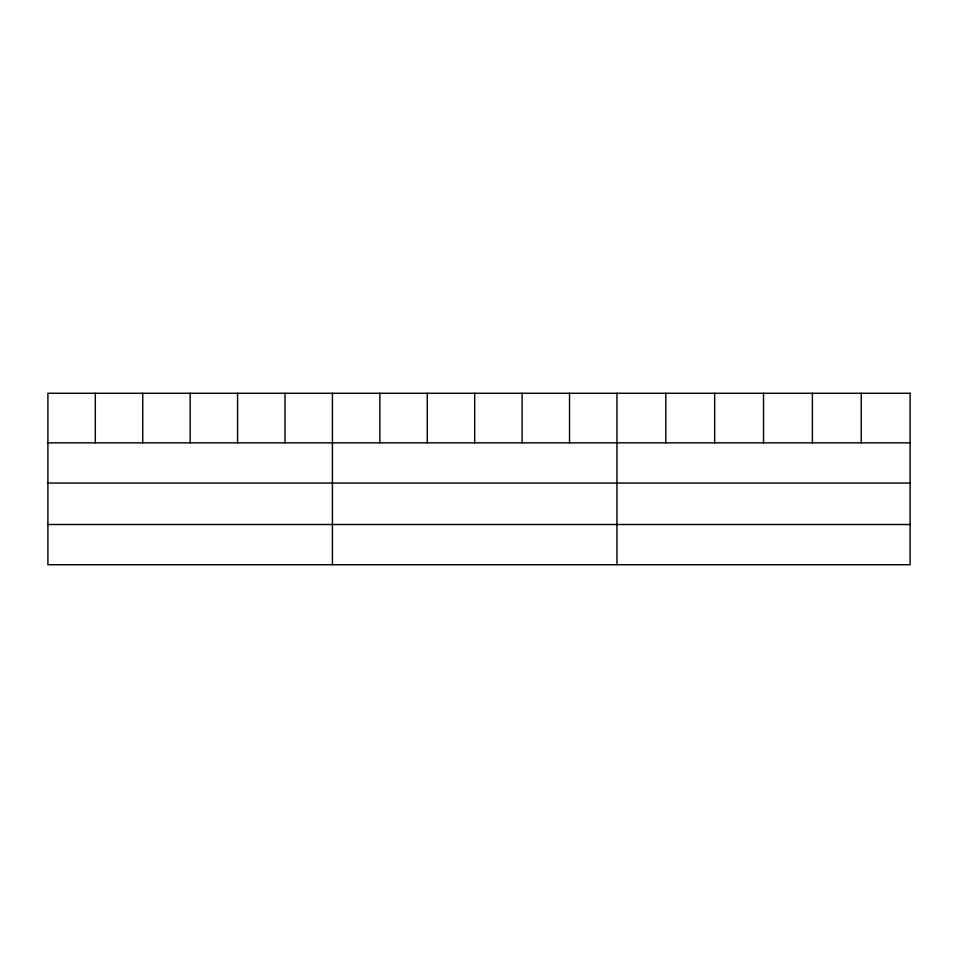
<?xml version="1.0" encoding="UTF-8"?>
<svg xmlns="http://www.w3.org/2000/svg" width="958" height="958" viewBox="0 0 958 958"><rect width="100%" height="100%" fill="white"/><g stroke="black" fill="none" stroke-linecap="round" stroke-linejoin="round"><path stroke-width="1.44" d="M47.9 442.836L910.1 442.836M47.9 483.06L910.1 483.06M47.9 524.505L910.1 524.505M861.242 393.271L861.242 442.836M812.384 393.271L812.384 442.836M763.526 393.271L763.526 442.836M714.668 393.271L714.668 442.836M665.81 393.271L665.81 442.836M616.952 393.271L616.952 564.729M569.531 393.271L569.531 442.836M522.11 393.271L522.11 442.836M474.689 393.271L474.689 442.836M427.268 393.271L427.268 442.836M379.847 393.271L379.847 442.836M332.426 393.271L332.426 564.729M285.005 393.271L285.005 442.836M237.584 393.271L237.584 442.836M190.163 393.271L190.163 442.836M142.742 393.271L142.742 442.836M95.321 393.271L95.321 442.836M910.1 393.271L47.9 393.271L47.9 564.729L910.1 564.729L910.1 393.271"/></g></svg>
